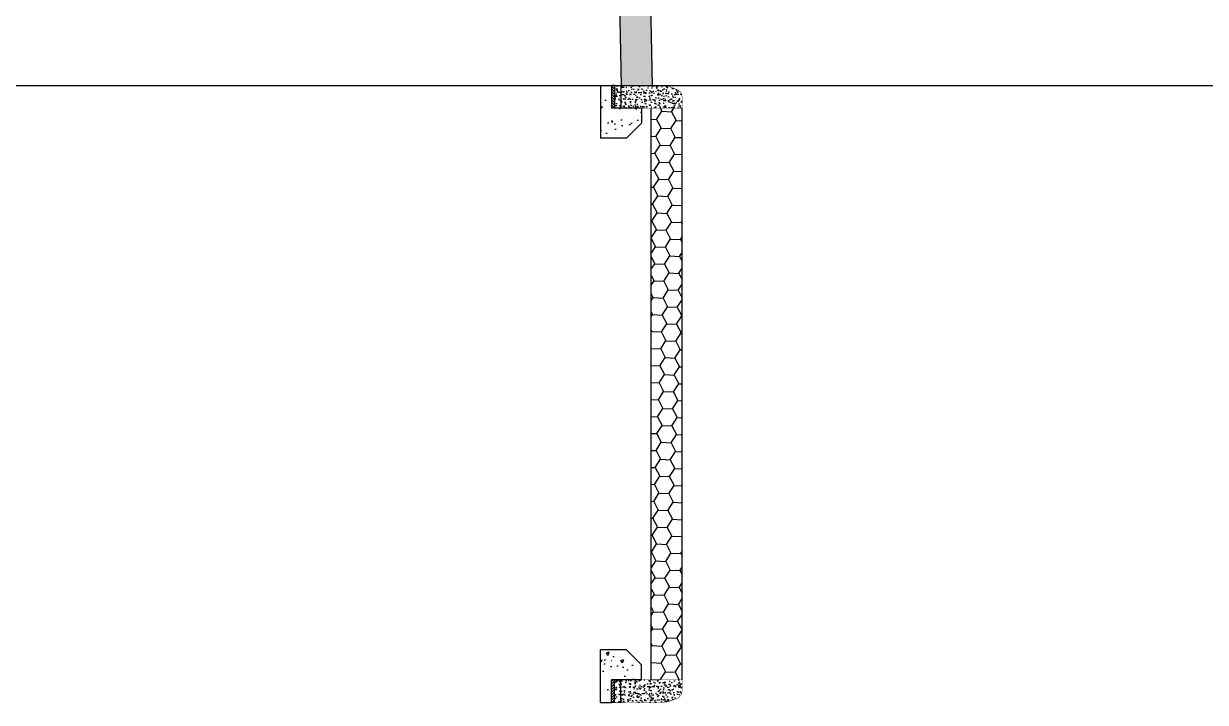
# Model space of a CAD drawing. Header units: inches. Extents: x 6322 to 85903, y -36042 to 7673.
# Drawn here: x 69896.1 to 70223, y -2716.4 to -2528.6 of the extents above; entities that cross this region are included whole.
import ezdxf

# ---------------------------------------------------------------- set-up
doc = ezdxf.new("R2010")
doc.units = ezdxf.units.IN
doc.header["$LTSCALE"] = 10
doc.linetypes.add('Amconstr', pattern=[9999, 9999, 0])
for name, color, linetype in [('1_HATCH', 8, 'Continuous'), ('1_LINE', 4, 'Continuous'), ('CKS_PROPERTY LINE', 5, 'Continuous'), ('MS GATE', 1, 'Continuous')]:
    doc.layers.add(name, color=color, linetype=linetype)

# ---------------------------------------------------------------- blocks, each defined once
blk = doc.blocks.new('A$C4C8636D1')
at = {"layer": '1_HATCH'}
h = blk.add_hatch(dxfattribs=at)
h.set_pattern_fill('AR-CONC', color=256, scale=3, style=0)
h.set_pattern_definition([(50, (-5368.925, -22376.413), (21.517805, -1.882564), [2.25, -24.75]), (355, (-5368.925, -22376.413), (-4.16254, 22.565764), [1.8, -19.8]), (100.4514, (-5367.132, -22376.57), (17.355281, 20.683186), [1.912206, -21.034263]), (46.1842, (-5368.925, -22370.413), (32.01723, -4.96557), [3.375, -37.125]), (96.6356, (-5366.257, -22370.827), (28.03988, 29.223536), [2.86831, -31.55139]), (351.1842, (-5368.925, -22370.413), (28.03986, 29.22356), [2.7, -29.7]), (21, (-5365.925, -22371.913), (17.907212, -12.078567), [2.25, -24.75]), (326, (-5365.925, -22371.913), (7.29946, 21.754501), [1.8, -19.8]), (71.4514, (-5364.433, -22372.92), (25.206679, 9.675915), [1.912206, -21.034263]), (37.5, (-5368.925, -22376.4134), (0.3647957, 9.9868156), [0, -19.56, 0, -20.1, 0, -19.875]), (7.5, (-5368.925, -22376.413), (7.892086, 11.8323514), [0, -11.46, 0, -19.11, 0, -7.575]), (327.5, (-5375.615, -22376.4134), (16.014673, -0.6766462), [0, -7.5, 0, -23.4, 0, -31.05]), (317.5, (-5378.615, -22376.413), (17.495585, 3.0031495), [0, -9.75, 0, -15.54, 0, -22.05])])
h.paths.add_polyline_path([(10, 0), (0, 0), (0, -20), (20, -20), (20, -10)])
h = blk.add_hatch(dxfattribs=at)
h.set_pattern_fill('ANSI31', color=256, scale=10, style=0)
h.set_pattern_definition([(45, (-5338.7411, -22374.4134), (-0.883883476, 0.883883476), [])])
h.paths.add_polyline_path([(0.01, -20), (0, -18), (-15, -18.04), (-15, -20.04)])
h = blk.add_hatch(dxfattribs=at)
h.set_pattern_fill('AR-CONC', color=256, scale=3, style=0)
h.set_pattern_definition([(50, (-5338.741, -22376.413), (21.517805, -1.882564), [2.25, -24.75]), (355, (-5338.74, -22376.413), (-4.16254, 22.565764), [1.8, -19.8]), (100.4514, (-5336.948, -22376.57), (17.355281, 20.683186), [1.912206, -21.034263]), (46.1842, (-5338.74, -22370.413), (32.01723, -4.96557), [3.375, -37.125]), (96.6356, (-5336.073, -22370.827), (28.03988, 29.223536), [2.86831, -31.55139]), (351.1842, (-5338.74, -22370.413), (28.03986, 29.22356), [2.7, -29.7]), (21, (-5335.741, -22371.913), (17.907212, -12.078567), [2.25, -24.75]), (326, (-5335.74, -22371.913), (7.29946, 21.754501), [1.8, -19.8]), (71.4514, (-5334.249, -22372.92), (25.206679, 9.675915), [1.912206, -21.034263]), (37.5, (-5338.741, -22376.4134), (0.3647957, 9.9868156), [0, -19.56, 0, -20.1, 0, -19.875]), (7.5, (-5338.741, -22376.413), (7.892086, 11.8323514), [0, -11.46, 0, -19.11, 0, -7.575]), (327.5, (-5345.431, -22376.4134), (16.014673, -0.6766462), [0, -7.5, 0, -23.4, 0, -31.05]), (317.5, (-5348.431, -22376.413), (17.495585, 3.0031495), [0, -9.75, 0, -15.54, 0, -22.05])])
h.paths.add_polyline_path([(20, -27.5), (20, -20), (0, -20), (0.01, -22), (-15, -22.04), (-15, -27.5)])
at = {"layer": '1_LINE'}
for p, q in [((0, 0), (10, 0)), ((20, -10), (10, 0)), ((20, -10), (20, -27.5)), ((-15, -27.5), (-15, -20)), ((-15, -27.5), (20, -27.5))]:
    blk.add_line(p, q, dxfattribs=at)
for points in [[(0, 0), (0, -20)], [(-15, -18.04), (0, -18)], [(-15, -18.04), (-14.99, -20.04)], [(-14.99, -20.04), (0.01, -20)]]:
    blk.add_lwpolyline(points, dxfattribs=at)
blk = doc.blocks.new('A$C065A3FC7')
at = {"layer": '1_HATCH'}
h = blk.add_hatch(dxfattribs=at)
h.set_pattern_fill('AR-CONC', color=256, scale=0.087505, style=0)
h.set_pattern_definition([(50, (-52417.43207, -218740.86397), (0.6276381014, -0.0549112188), [0.065628706, -0.7219157653]), (355, (-52417.4321, -218740.86397), (-0.121414273, 0.6582052847), [0.0525029647, -0.5775326122]), (100.4514, (-52417.37977, -218740.86854), (0.5062242946, 0.6032936662), [0.0557758158, -0.6135339932]), (46.1842, (-52417.4321, -218740.68896), (0.9338886526, -0.1448373162), [0.098443059, -1.082873648]), (96.6356, (-52417.35425, -218740.701), (0.8178760514, 0.8524012706), [0.0836637263, -0.9203008428]), (351.1842, (-52417.4321, -218740.689), (0.817875386, 0.8524019094), [0.078754447, -0.8662989184]), (21, (-52417.34457, -218740.7327), (0.5223231653, -0.3523114237), [0.065628706, -0.7219157653]), (326, (-52417.34457, -218740.7327), (0.2129129382, 0.6345421209), [0.0525029647, -0.5775326122]), (71.4514, (-52417.30104, -218740.76207), (0.7352363175, 0.2822301217), [0.0557758158, -0.6135339932]), (37.5, (-52417.43207, -218740.86397), (0.01064047425, 0.29129857122), [0, -0.57053221695, 0, -0.5862831064, 0, -0.5797202358]), (7.5, (-52417.43207, -218740.86397), (0.2301988442, 0.34512973676), [0, -0.33426887557, 0, -0.55740647576, 0, -0.22094997666]), (327.5, (-52417.6272, -218740.86397), (0.46712100915, -0.01973662726), [0, -0.2187623531, 0, -0.68253854175, 0, -0.90567614193]), (317.5, (-52417.7147, -218740.86397), (0.51031671486, 0.087596806), [0, -0.2843910591, 0, -0.4532755957, 0, -0.6431613182])])
h.paths.add_polyline_path([(339.507, 389.453), (339.537, 389.702), (339.696, 390.17), (339.806, 390.428), (339.936, 390.568), (340.055, 390.637), (340.195, 390.667), (340.966, 390.667), (340.966, 386.292), (339.507, 386.292), (339.507, 388.468)])
h = blk.add_hatch(dxfattribs=at)
h.set_pattern_fill('HONEY', color=256, scale=0.2, angle=32.62371, style=0)
h.set_pattern_definition([(147.37629, (-713.7656, 584.39346), (-0.50574772, 0.97667502), [0.635, -1.27]), (27.37629, (-713.7656, 584.39346), (1.09869924, -0.05034714), [0.635, -1.27]), (87.37629, (-713.7656, 584.39346), (0.59295153, 0.92632788), [-1.27, 0.635])])
h.paths.add_polyline_path([(340.963, 388.667), (340.963, 390.667), (378.046, 390.667), (378.046, 388.667)])
h = blk.add_hatch(dxfattribs=at)
h.set_pattern_fill('AR-CONC', color=256, scale=0.087505, style=0)
h.set_pattern_definition([(130, (53136.4404, -218740.86397), (-0.6276381014, -0.0549112188), [0.065628706, -0.7219157653]), (185, (53136.4404, -218740.86397), (0.121414273, 0.6582052847), [0.0525029647, -0.5775326122]), (79.5486, (53136.3881, -218740.86854), (-0.5062242946, 0.6032936662), [0.0557758158, -0.6135339932]), (133.8158, (53136.4404, -218740.68896), (-0.9338886526, -0.1448373162), [0.098443059, -1.082873648]), (83.3644, (53136.3626, -218740.701), (-0.8178760514, 0.8524012706), [0.0836637263, -0.9203008428]), (188.8158, (53136.4404, -218740.689), (-0.817875386, 0.8524019094), [0.078754447, -0.8662989184]), (159, (53136.3529, -218740.7327), (-0.5223231653, -0.3523114237), [0.065628706, -0.7219157653]), (214, (53136.3529, -218740.7327), (-0.2129129382, 0.6345421209), [0.0525029647, -0.5775326122]), (108.5486, (53136.30936, -218740.76207), (-0.7352363175, 0.2822301217), [0.0557758158, -0.6135339932]), (142.5, (53136.4404, -218740.86397), (-0.01064047425, 0.29129857122), [0, -0.57053221695, 0, -0.5862831064, 0, -0.5797202358]), (172.5, (53136.4404, -218740.86397), (-0.2301988442, 0.34512973676), [0, -0.33426887557, 0, -0.55740647576, 0, -0.22094997666]), (212.5, (53136.63553, -218740.86397), (-0.46712100915, -0.01973662726), [0, -0.2187623531, 0, -0.68253854175, 0, -0.90567614193]), (222.5, (53136.72303, -218740.86397), (-0.51031671486, 0.087596806), [0, -0.2843910591, 0, -0.4532755957, 0, -0.6431613182])])
h.paths.add_polyline_path([(379.501, 389.453), (379.471, 389.702), (379.312, 390.17), (379.202, 390.428), (379.073, 390.568), (378.953, 390.637), (378.814, 390.667), (378.043, 390.667), (378.043, 386.292), (379.501, 386.292), (379.501, 388.468)])
blk.add_hatch(color=256, dxfattribs=at).paths.add_polyline_path([(266.504, 385.257), (266.504, 387.258), (339.504, 388.718), (339.504, 386.717)])
at = {"layer": '1_LINE'}
blk.add_line((378.046, 390.667), (340.963, 390.667), dxfattribs=at)
at = {"layer": '1_LINE', "const_width": 0.0292, "flags": 128}
for points in [[(340.963, 390.667), (340.192, 390.667), (340.052, 390.637), (339.933, 390.568), (339.803, 390.428), (339.694, 390.17), (339.534, 389.702), (339.504, 389.453), (339.504, 388.468), (339.504, 388.468), (339.504, 386.292), (339.504, 386.292), (340.963, 386.292), (340.963, 390.667)], [(378.046, 390.667), (378.817, 390.667), (378.956, 390.637), (379.076, 390.568), (379.205, 390.428), (379.315, 390.17), (379.474, 389.702), (379.504, 389.453), (379.504, 388.468), (379.504, 388.468), (379.504, 386.292), (379.504, 386.292), (378.046, 386.292), (378.046, 390.667)]]:
    blk.add_lwpolyline(points, dxfattribs=at)
at = {"layer": '1_LINE'}
for points in [[(266.504, 387.258), (339.504, 388.718)], [(378.046, 388.667), (340.963, 388.667)], [(266.504, 385.257), (339.504, 386.717)], [(339.504, 386.689), (340.963, 386.689)], [(379.504, 386.689), (378.046, 386.689)]]:
    blk.add_lwpolyline(points, dxfattribs=at)
for p, xscale, yscale, zscale in [((340.963, 388.042), 0.0972277125026677, 0.0972277125026677, 0.0972277125026677), ((378.046, 388.042), -0.0972277125026677, 0.0972277124954958, 0.0972277124995243)]:
    blk.add_blockref('A$C4C8636D1', p, dxfattribs=dict(at, xscale=xscale, yscale=yscale, zscale=zscale))
blk = doc.blocks.new('admin enlclave road')
at = {"layer": 'CKS_PROPERTY LINE', "color": 0, "lineweight": -3}
blk.add_lwpolyline([(44504.2, -5429.8106, -0.127418), (44593.263, -5393.1942), (44859.3756, -5356.619)], format="xyb", dxfattribs=at)
at = {"layer": 'CKS_PROPERTY LINE', "color": 0, "lineweight": -3, "xscale": 0.10000000000013, "yscale": 0.10000000000013, "zscale": 0.10000000000013, "rotation": 277.8258493161042}
blk.add_blockref('A$C065A3FC7', (44802.2137, -5330.2059), dxfattribs=at)

msp = doc.modelspace()

# ---------------------------------------------------------------- block references
at = {"layer": 'MS GATE', "linetype": 'Amconstr', "lineweight": 25, "xscale": 42.66674600251998, "yscale": 42.66674600251998, "zscale": 42.66674600251998, "rotation": 352.174150691152}
msp.add_blockref('admin enlclave road', (-1794383.54152, 484490.75316), dxfattribs=at)

# ---------------------------------------------------------------- next in the draw order: linework, layer by layer
at = {"linetype": 'Amconstr', "lineweight": 25}
msp.add_circle((60708.4733, -17819.81171), 18222, dxfattribs=at)

doc.saveas('drawing.dxf')
